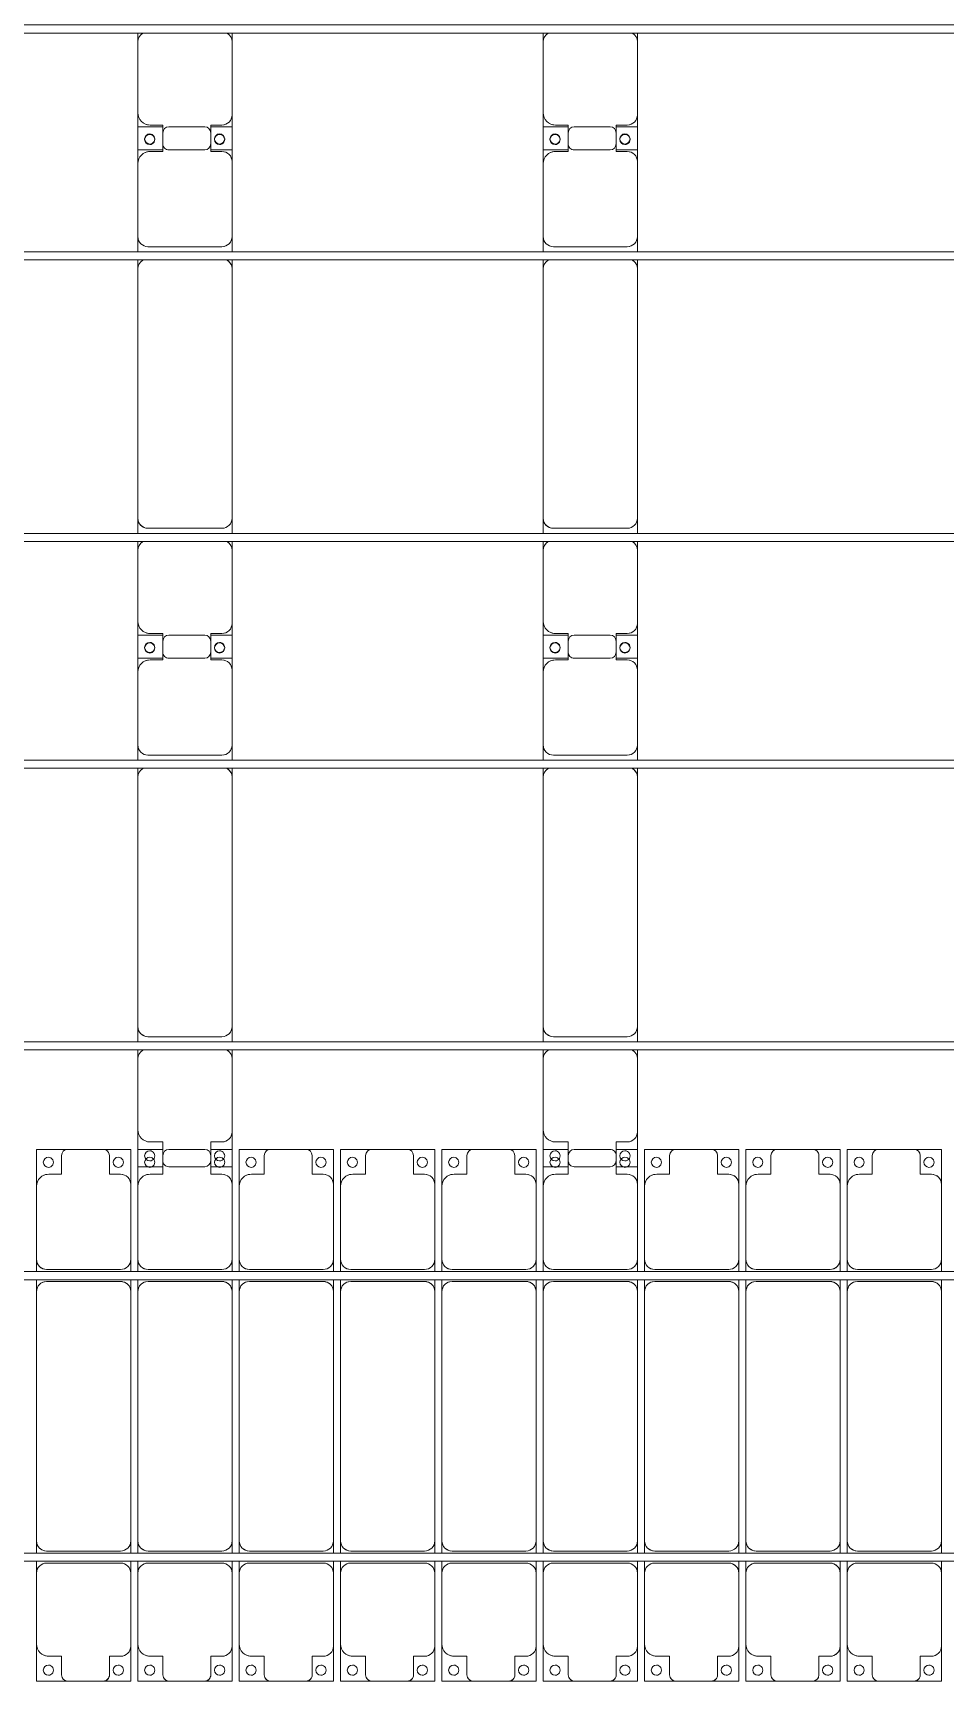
# Model space of a CAD drawing. Header units: millimetres. Extents: x -178706 to 107777, y -87310 to 933.
# Drawn here: x -93641 to -89141, y -79787 to -71651 of the extents above; entities that cross this region are included whole.
import ezdxf

# ---------------------------------------------------------------- set-up
doc = ezdxf.new("R2010")
doc.units = ezdxf.units.MM
doc.layers.add('A-GENM', color=13, linetype='Continuous', lineweight=9)
doc.layers.add('S-BEAM', color=12, linetype='Continuous', lineweight=9)

# ---------------------------------------------------------------- blocks, each defined once
blk = doc.blocks.new('Dải phao đi lại kèm đỡ invester - DẢI PHAO ĐI LẠI-19658-BỐ TRÍ KHUNG KẾT CẤU BÈ PIN 04')
at = {"layer": 'A-GENM', "color": 7}
for p, q in [((77258.4, 1312.2), (77411.8, 1312.2)), ((77258.4, 1129.7), (77258.4, 1312.2)), ((77588.2, 1312.2), (77411.8, 1312.2)), ((77588.2, 1312.2), (77723.4, 1312.2)), ((77723.4, 1312.2), (77723.4, 1139.7)), ((77758.4, 1312.2), (77881.8, 1312.2)), ((77758.4, 1129.7), (77758.4, 1312.2)), ((78088.2, 1312.2), (77911.8, 1312.2)), ((78118.2, 1312.2), (78223.4, 1312.2)), ((78223.4, 1312.2), (78223.4, 1139.7)), ((78258.4, 1312.2), (78411.8, 1312.2)), ((78258.4, 1129.7), (78258.4, 1312.2)), ((78588.2, 1312.2), (78411.8, 1312.2)), ((78588.2, 1312.2), (78723.4, 1312.2)), ((78723.4, 1312.2), (78723.4, 1139.7)), ((78758.4, 1312.2), (78911.8, 1312.2)), ((78758.4, 1129.7), (78758.4, 1312.2)), ((79088.2, 1312.2), (78911.8, 1312.2)), ((79088.2, 1312.2), (79223.4, 1312.2)), ((79223.4, 1312.2), (79223.4, 1139.7)), ((79258.4, 1312.2), (79411.8, 1312.2)), ((79258.4, 1129.7), (79258.4, 1312.2)), ((79588.2, 1312.2), (79411.8, 1312.2)), ((79588.2, 1312.2), (79723.4, 1312.2)), ((79723.4, 1312.2), (79723.4, 1139.7)), ((79758.4, 1312.2), (79881.8, 1312.2)), ((79758.4, 1129.7), (79758.4, 1312.2)), ((80088.2, 1312.2), (79911.8, 1312.2)), ((80118.2, 1312.2), (80223.4, 1312.2)), ((80223.4, 1312.2), (80223.4, 1139.7)), ((80258.4, 1312.2), (80411.8, 1312.2)), ((80258.4, 1129.7), (80258.4, 1312.2)), ((80588.2, 1312.2), (80411.8, 1312.2)), ((80588.2, 1312.2), (80723.4, 1312.2)), ((80723.4, 1312.2), (80723.4, 1139.7)), ((80758.4, 1312.2), (80911.8, 1312.2)), ((80758.4, 1129.7), (80758.4, 1312.2)), ((81088.2, 1312.2), (80911.8, 1312.2)), ((81088.2, 1312.2), (81223.4, 1312.2)), ((81223.4, 1312.2), (81223.4, 1139.7)), ((81258.4, 1312.2), (81411.8, 1312.2)), ((81258.4, 1129.7), (81258.4, 1312.2)), ((81588.2, 1312.2), (81411.8, 1312.2)), ((81588.2, 1312.2), (81723.4, 1312.2)), ((81723.4, 1312.2), (81723.4, 1139.7)), ((77381.8, 1282.2), (77381.8, 1189.7)), ((77618.2, 1189.7), (77618.2, 1282.2)), ((77881.8, 1282.2), (77881.8, 1189.7)), ((78118.2, 1189.7), (78118.2, 1282.2)), ((78381.8, 1282.2), (78381.8, 1189.7)), ((78618.2, 1189.7), (78618.2, 1282.2)), ((78881.8, 1282.2), (78881.8, 1189.7)), ((79118.2, 1189.7), (79118.2, 1282.2)), ((79381.8, 1282.2), (79381.8, 1189.7)), ((79618.2, 1189.7), (79618.2, 1282.2)), ((79881.8, 1282.2), (79881.8, 1189.7)), ((80118.2, 1189.7), (80118.2, 1282.2)), ((80381.8, 1282.2), (80381.8, 1189.7)), ((80618.2, 1189.7), (80618.2, 1282.2)), ((80881.8, 1282.2), (80881.8, 1189.7)), ((81118.2, 1189.7), (81118.2, 1282.2)), ((81381.8, 1282.2), (81381.8, 1189.7)), ((81618.2, 1189.7), (81618.2, 1282.2)), ((77381.8, 1189.7), (77318.4, 1189.7)), ((77673.4, 1189.7), (77618.2, 1189.7)), ((77723.4, 769.7), (77723.4, 1139.7)), ((77881.8, 1189.7), (77818.4, 1189.7)), ((78173.4, 1189.7), (78118.2, 1189.7)), ((78223.4, 769.7), (78223.4, 1139.7)), ((78381.8, 1189.7), (78318.4, 1189.7)), ((78673.4, 1189.7), (78618.2, 1189.7)), ((78723.4, 769.7), (78723.4, 1139.7)), ((78881.8, 1189.7), (78818.4, 1189.7)), ((79173.4, 1189.7), (79118.2, 1189.7)), ((79223.4, 769.7), (79223.4, 1139.7)), ((79381.8, 1189.7), (79318.4, 1189.7)), ((79673.4, 1189.7), (79618.2, 1189.7)), ((79723.4, 769.7), (79723.4, 1139.7)), ((79881.8, 1189.7), (79818.4, 1189.7)), ((80173.4, 1189.7), (80118.2, 1189.7)), ((80223.4, 769.7), (80223.4, 1139.7)), ((80381.8, 1189.7), (80318.4, 1189.7)), ((80673.4, 1189.7), (80618.2, 1189.7)), ((80723.4, 769.7), (80723.4, 1139.7)), ((80881.8, 1189.7), (80818.4, 1189.7)), ((81173.4, 1189.7), (81118.2, 1189.7)), ((81223.4, 769.7), (81223.4, 1139.7)), ((81381.8, 1189.7), (81318.4, 1189.7)), ((81673.4, 1189.7), (81618.2, 1189.7)), ((81723.4, 769.7), (81723.4, 1139.7)), ((77258.4, 1129.7), (77258.4, 769.7)), ((77758.4, 1129.7), (77758.4, 769.7)), ((78258.4, 1129.7), (78258.4, 769.7)), ((78758.4, 1129.7), (78758.4, 769.7)), ((79258.4, 1129.7), (79258.4, 769.7)), ((79758.4, 1129.7), (79758.4, 769.7)), ((80258.4, 1129.7), (80258.4, 769.7)), ((80758.4, 1129.7), (80758.4, 769.7)), ((81258.4, 1129.7), (81258.4, 769.7)), ((77258.4, 708.9), (77258.4, 769.7)), ((77723.4, 769.7), (77723.4, 708.9)), ((77758.4, 708.9), (77758.4, 769.7)), ((78223.4, 769.7), (78223.4, 708.9)), ((78258.4, 708.9), (78258.4, 769.7)), ((78723.4, 769.7), (78723.4, 708.9)), ((78758.4, 708.9), (78758.4, 769.7)), ((79223.4, 769.7), (79223.4, 708.9)), ((79258.4, 708.9), (79258.4, 769.7)), ((79723.4, 769.7), (79723.4, 708.9)), ((79758.4, 708.9), (79758.4, 769.7)), ((80223.4, 769.7), (80223.4, 708.9)), ((80258.4, 708.9), (80258.4, 769.7)), ((80723.4, 769.7), (80723.4, 708.9)), ((80758.4, 708.9), (80758.4, 769.7)), ((81223.4, 769.7), (81223.4, 708.9)), ((81258.4, 708.9), (81258.4, 769.7)), ((81723.4, 769.7), (81723.4, 708.9)), ((77258.4, 610.3), (77258.4, 668.9)), ((77308.4, 719.7), (77673.4, 719.7)), ((77673.4, 660.3), (77308.4, 660.3)), ((77723.4, 668.9), (77723.4, 610.3)), ((77758.4, 610.3), (77758.4, 668.9)), ((77808.4, 719.7), (78173.4, 719.7)), ((78173.4, 660.3), (77808.4, 660.3)), ((78223.4, 668.9), (78223.4, 610.3)), ((78258.4, 610.3), (78258.4, 668.9)), ((78308.4, 719.7), (78673.4, 719.7)), ((78673.4, 660.3), (78308.4, 660.3)), ((78723.4, 668.9), (78723.4, 610.3)), ((78758.4, 610.3), (78758.4, 668.9)), ((78808.4, 719.7), (79173.4, 719.7)), ((79173.4, 660.3), (78808.4, 660.3)), ((79223.4, 668.9), (79223.4, 610.3)), ((79258.4, 610.3), (79258.4, 668.9)), ((79308.4, 719.7), (79673.4, 719.7)), ((79673.4, 660.3), (79308.4, 660.3)), ((79723.4, 668.9), (79723.4, 610.3)), ((79758.4, 610.3), (79758.4, 668.9)), ((79808.4, 719.7), (80173.4, 719.7)), ((80173.4, 660.3), (79808.4, 660.3)), ((80223.4, 668.9), (80223.4, 610.3)), ((80258.4, 610.3), (80258.4, 668.9)), ((80308.4, 719.7), (80673.4, 719.7)), ((80673.4, 660.3), (80308.4, 660.3)), ((80723.4, 668.9), (80723.4, 610.3)), ((80758.4, 610.3), (80758.4, 668.9)), ((80808.4, 719.7), (81173.4, 719.7)), ((81173.4, 660.3), (80808.4, 660.3)), ((81223.4, 668.9), (81223.4, 610.3)), ((81258.4, 610.3), (81258.4, 668.9)), ((81308.4, 719.7), (81673.4, 719.7)), ((81673.4, 660.3), (81308.4, 660.3)), ((81723.4, 668.9), (81723.4, 610.3)), ((77258.4, 610.3), (77258.4, -620.3)), ((77723.4, -620.3), (77723.4, 610.3)), ((77758.4, 610.3), (77758.4, -620.3)), ((78223.4, -620.3), (78223.4, 610.3)), ((78258.4, 610.3), (78258.4, -620.3)), ((78723.4, -620.3), (78723.4, 610.3)), ((78758.4, 610.3), (78758.4, -620.3)), ((79223.4, -620.3), (79223.4, 610.3)), ((79258.4, 610.3), (79258.4, -620.3)), ((79723.4, -620.3), (79723.4, 610.3)), ((79758.4, 610.3), (79758.4, -620.3)), ((80223.4, -620.3), (80223.4, 610.3)), ((80258.4, 610.3), (80258.4, -620.3)), ((80723.4, -620.3), (80723.4, 610.3)), ((80758.4, 610.3), (80758.4, -620.3)), ((81223.4, -620.3), (81223.4, 610.3)), ((81258.4, 610.3), (81258.4, -620.3)), ((81723.4, -620.3), (81723.4, 610.3)), ((77258.4, -681.1), (77258.4, -620.3)), ((77723.4, -620.3), (77723.4, -681.1)), ((77758.4, -681.1), (77758.4, -620.3)), ((78223.4, -620.3), (78223.4, -681.1)), ((78258.4, -681.1), (78258.4, -620.3)), ((78723.4, -620.3), (78723.4, -681.1)), ((78758.4, -681.1), (78758.4, -620.3)), ((79223.4, -620.3), (79223.4, -681.1)), ((79258.4, -681.1), (79258.4, -620.3)), ((79723.4, -620.3), (79723.4, -681.1)), ((79758.4, -681.1), (79758.4, -620.3)), ((80223.4, -620.3), (80223.4, -681.1)), ((80258.4, -681.1), (80258.4, -620.3)), ((80723.4, -620.3), (80723.4, -681.1)), ((80758.4, -681.1), (80758.4, -620.3)), ((81223.4, -620.3), (81223.4, -681.1)), ((81258.4, -681.1), (81258.4, -620.3)), ((81723.4, -620.3), (81723.4, -681.1)), ((77258.4, -779.7), (77258.4, -721.1)), ((77308.4, -670.3), (77673.4, -670.3)), ((77673.4, -729.7), (77308.4, -729.7)), ((77723.4, -721.1), (77723.4, -779.7)), ((77758.4, -779.7), (77758.4, -721.1)), ((77808.4, -670.3), (78173.4, -670.3)), ((78173.4, -729.7), (77808.4, -729.7)), ((78223.4, -721.1), (78223.4, -779.7)), ((78258.4, -779.7), (78258.4, -721.1)), ((78308.4, -670.3), (78673.4, -670.3)), ((78673.4, -729.7), (78308.4, -729.7)), ((78723.4, -721.1), (78723.4, -779.7)), ((78758.4, -779.7), (78758.4, -721.1)), ((78808.4, -670.3), (79173.4, -670.3)), ((79173.4, -729.7), (78808.4, -729.7)), ((79223.4, -721.1), (79223.4, -779.7)), ((79258.4, -779.7), (79258.4, -721.1)), ((79308.4, -670.3), (79673.4, -670.3)), ((79673.4, -729.7), (79308.4, -729.7)), ((79723.4, -721.1), (79723.4, -779.7)), ((79758.4, -779.7), (79758.4, -721.1)), ((79808.4, -670.3), (80173.4, -670.3)), ((80173.4, -729.7), (79808.4, -729.7)), ((80223.4, -721.1), (80223.4, -779.7)), ((80258.4, -779.7), (80258.4, -721.1)), ((80308.4, -670.3), (80673.4, -670.3)), ((80673.4, -729.7), (80308.4, -729.7)), ((80723.4, -721.1), (80723.4, -779.7)), ((80758.4, -779.7), (80758.4, -721.1)), ((80808.4, -670.3), (81173.4, -670.3)), ((81173.4, -729.7), (80808.4, -729.7)), ((81223.4, -721.1), (81223.4, -779.7)), ((81258.4, -779.7), (81258.4, -721.1)), ((81308.4, -670.3), (81673.4, -670.3)), ((81673.4, -729.7), (81308.4, -729.7)), ((81723.4, -721.1), (81723.4, -779.7)), ((77258.4, -779.7), (77258.4, -1129.7)), ((77723.4, -1139.7), (77723.4, -779.7)), ((77758.4, -779.7), (77758.4, -1129.7)), ((78223.4, -1139.7), (78223.4, -779.7)), ((78258.4, -779.7), (78258.4, -1129.7)), ((78723.4, -1139.7), (78723.4, -779.7)), ((78758.4, -779.7), (78758.4, -1129.7)), ((79223.4, -1139.7), (79223.4, -779.7)), ((79258.4, -779.7), (79258.4, -1129.7)), ((79723.4, -1139.7), (79723.4, -779.7)), ((79758.4, -779.7), (79758.4, -1129.7)), ((80223.4, -1139.7), (80223.4, -779.7)), ((80258.4, -779.7), (80258.4, -1129.7)), ((80723.4, -1139.7), (80723.4, -779.7)), ((80758.4, -779.7), (80758.4, -1129.7)), ((81223.4, -1139.7), (81223.4, -779.7)), ((81258.4, -779.7), (81258.4, -1129.7)), ((81723.4, -1139.7), (81723.4, -779.7)), ((77258.4, -1312.2), (77258.4, -1129.7)), ((77758.4, -1312.2), (77758.4, -1129.7)), ((78258.4, -1312.2), (78258.4, -1129.7)), ((78758.4, -1312.2), (78758.4, -1129.7)), ((79258.4, -1312.2), (79258.4, -1129.7)), ((79758.4, -1312.2), (79758.4, -1129.7)), ((80258.4, -1312.2), (80258.4, -1129.7)), ((80758.4, -1312.2), (80758.4, -1129.7)), ((81258.4, -1312.2), (81258.4, -1129.7)), ((77318.4, -1189.7), (77381.8, -1189.7)), ((77381.8, -1189.7), (77381.8, -1282.2)), ((77618.2, -1282.2), (77618.2, -1189.7)), ((77618.2, -1189.7), (77673.4, -1189.7)), ((77723.4, -1139.7), (77723.4, -1312.2)), ((77818.4, -1189.7), (77881.8, -1189.7)), ((77881.8, -1189.7), (77881.8, -1282.2)), ((78118.2, -1282.2), (78118.2, -1189.7)), ((78118.2, -1189.7), (78173.4, -1189.7)), ((78223.4, -1139.7), (78223.4, -1312.2)), ((78318.4, -1189.7), (78381.8, -1189.7)), ((78381.8, -1189.7), (78381.8, -1282.2)), ((78618.2, -1282.2), (78618.2, -1189.7)), ((78618.2, -1189.7), (78673.4, -1189.7)), ((78723.4, -1139.7), (78723.4, -1312.2)), ((78818.4, -1189.7), (78881.8, -1189.7)), ((78881.8, -1189.7), (78881.8, -1282.2)), ((79118.2, -1282.2), (79118.2, -1189.7)), ((79118.2, -1189.7), (79173.4, -1189.7)), ((79223.4, -1139.7), (79223.4, -1312.2)), ((79318.4, -1189.7), (79381.8, -1189.7)), ((79381.8, -1189.7), (79381.8, -1282.2)), ((79618.2, -1282.2), (79618.2, -1189.7)), ((79618.2, -1189.7), (79673.4, -1189.7)), ((79723.4, -1139.7), (79723.4, -1312.2)), ((79818.4, -1189.7), (79881.8, -1189.7)), ((79881.8, -1189.7), (79881.8, -1282.2)), ((80118.2, -1282.2), (80118.2, -1189.7)), ((80118.2, -1189.7), (80173.4, -1189.7)), ((80223.4, -1139.7), (80223.4, -1312.2)), ((80318.4, -1189.7), (80381.8, -1189.7)), ((80381.8, -1189.7), (80381.8, -1282.2)), ((80618.2, -1282.2), (80618.2, -1189.7)), ((80618.2, -1189.7), (80673.4, -1189.7)), ((80723.4, -1139.7), (80723.4, -1312.2)), ((80818.4, -1189.7), (80881.8, -1189.7)), ((80881.8, -1189.7), (80881.8, -1282.2)), ((81118.2, -1282.2), (81118.2, -1189.7)), ((81118.2, -1189.7), (81173.4, -1189.7)), ((81223.4, -1139.7), (81223.4, -1312.2)), ((81318.4, -1189.7), (81381.8, -1189.7)), ((81381.8, -1189.7), (81381.8, -1282.2)), ((81618.2, -1282.2), (81618.2, -1189.7)), ((81618.2, -1189.7), (81673.4, -1189.7)), ((81723.4, -1139.7), (81723.4, -1312.2)), ((77411.8, -1312.2), (77258.4, -1312.2)), ((77411.8, -1312.2), (77588.2, -1312.2)), ((77723.4, -1312.2), (77588.2, -1312.2)), ((77911.8, -1312.2), (77758.4, -1312.2)), ((77911.8, -1312.2), (78088.2, -1312.2)), ((78223.4, -1312.2), (78090.5, -1312.2)), ((78411.8, -1312.2), (78258.4, -1312.2)), ((78411.8, -1312.2), (78588.2, -1312.2)), ((78723.4, -1312.2), (78588.2, -1312.2)), ((78911.8, -1312.2), (78758.4, -1312.2)), ((78911.8, -1312.2), (79088.2, -1312.2)), ((79223.4, -1312.2), (79088.2, -1312.2)), ((79411.8, -1312.2), (79258.4, -1312.2)), ((79411.8, -1312.2), (79588.2, -1312.2)), ((79723.4, -1312.2), (79588.2, -1312.2)), ((79911.8, -1312.2), (79758.4, -1312.2)), ((79911.8, -1312.2), (80088.2, -1312.2)), ((80223.4, -1312.2), (80088.2, -1312.2)), ((80411.8, -1312.2), (80258.4, -1312.2)), ((80411.8, -1312.2), (80588.2, -1312.2)), ((80723.4, -1312.2), (80588.2, -1312.2)), ((80911.8, -1312.2), (80758.4, -1312.2)), ((80911.8, -1312.2), (81088.2, -1312.2)), ((81223.4, -1312.2), (81088.2, -1312.2)), ((81411.8, -1312.2), (81258.4, -1312.2)), ((81411.8, -1312.2), (81588.2, -1312.2)), ((81723.4, -1312.2), (81588.2, -1312.2))]:
    blk.add_line(p, q, dxfattribs=at)
for centre, radius, start, end in [((77411.8, 1282.2), 30, 90, 180), ((77411.8, 1282.2), 30, 90, 150), ((77588.2, 1282.2), 30, 0, 90), ((77588.2, 1282.2), 30, 30, 90), ((77911.8, 1282.2), 30, 90, 180), ((78088.2, 1282.2), 30, 0, 90), ((78411.8, 1282.2), 30, 90, 180), ((78411.8, 1282.2), 30, 90, 150), ((78588.2, 1282.2), 30, 0, 90), ((78588.2, 1282.2), 30, 30, 90), ((78911.8, 1282.2), 30, 90, 180), ((78911.8, 1282.2), 30, 90, 150), ((79088.2, 1282.2), 30, 0, 90), ((79088.2, 1282.2), 30, 30, 90), ((79411.8, 1282.2), 30, 90, 180), ((79411.8, 1282.2), 30, 90, 150), ((79588.2, 1282.2), 30, 0, 90), ((79588.2, 1282.2), 30, 30, 90), ((79911.8, 1282.2), 30, 90, 180), ((80088.2, 1282.2), 30, 360, 90), ((80411.8, 1282.2), 30, 90, 180), ((80411.8, 1282.2), 30, 90, 150), ((80588.2, 1282.2), 30, 0, 90), ((80588.2, 1282.2), 30, 30, 90), ((80911.8, 1282.2), 30, 90, 180), ((80911.8, 1282.2), 30, 90, 150), ((81088.2, 1282.2), 30, 360, 90), ((81088.2, 1282.2), 30, 30, 90), ((81411.8, 1282.2), 30, 90, 180), ((81411.8, 1282.2), 30, 90, 150), ((81588.2, 1282.2), 30, 0, 90), ((81588.2, 1282.2), 30, 30, 90), ((77316.8, 1248.6), 25, 90, 270), ((77316.8, 1248.6), 25, 270, 90), ((77661.8, 1248.6), 25, 90, 270), ((77661.8, 1248.6), 25, 180, 195), ((77661.8, 1248.6), 25, 270, 90), ((77816.8, 1248.6), 25, 90, 270), ((77816.8, 1248.6), 25, 270, 90), ((78161.8, 1248.6), 25, 90, 270), ((78161.8, 1248.6), 25, 270, 90), ((78316.8, 1248.6), 25, 90, 270), ((78316.8, 1248.6), 25, 270, 90), ((78661.8, 1248.6), 25, 90, 270), ((78661.8, 1248.6), 25, 180, 195), ((78661.8, 1248.6), 25, 270, 90), ((78816.8, 1248.6), 25, 90, 270), ((78816.8, 1248.6), 25, 270, 90), ((79161.8, 1248.6), 25, 90, 270), ((79161.8, 1248.6), 25, 180, 195), ((79161.8, 1248.6), 25, 270, 90), ((79316.8, 1248.6), 25, 90, 270), ((79316.8, 1248.6), 25, 270, 90), ((79661.8, 1248.6), 25, 90, 270), ((79661.8, 1248.6), 25, 180, 195), ((79661.8, 1248.6), 25, 270, 90), ((79816.8, 1248.6), 25, 90, 270), ((79816.8, 1248.6), 25, 270, 90), ((80161.8, 1248.6), 25, 90, 270), ((80161.8, 1248.6), 25, 270, 90), ((80316.8, 1248.6), 25, 90, 270), ((80316.8, 1248.6), 25, 270, 90), ((80661.8, 1248.6), 25, 90, 270), ((80661.8, 1248.6), 25, 180, 195), ((80661.8, 1248.6), 25, 270, 90), ((80816.8, 1248.6), 25, 90, 270), ((80816.8, 1248.6), 25, 270, 90), ((81161.8, 1248.6), 25, 90, 270), ((81161.8, 1248.6), 25, 180, 195), ((81161.8, 1248.6), 25, 270, 90), ((81316.8, 1248.6), 25, 90, 270), ((81316.8, 1248.6), 25, 270, 90), ((81661.8, 1248.6), 25, 90, 270), ((81661.8, 1248.6), 25, 180, 195), ((81661.8, 1248.6), 25, 270, 90), ((77318.4, 1129.7), 60, 90, 180), ((77318.4, 1129.7), 60, 90, 120), ((77673.4, 1139.7), 50, 0, 90), ((77673.4, 1139.7), 50, 45, 90), ((77818.4, 1129.7), 60, 90, 180), ((77818.4, 1129.7), 60, 90, 120), ((78173.4, 1139.7), 50, 0, 90), ((78173.4, 1139.7), 50, 45, 90), ((78318.4, 1129.7), 60, 90, 180), ((78318.4, 1129.7), 60, 90, 120), ((78673.4, 1139.7), 50, 0, 90), ((78673.4, 1139.7), 50, 45, 90), ((78818.4, 1129.7), 60, 90, 180), ((78818.4, 1129.7), 60, 90, 120), ((79173.4, 1139.7), 50, 0, 90), ((79173.4, 1139.7), 50, 45, 90), ((79318.4, 1129.7), 60, 90, 180), ((79318.4, 1129.7), 60, 90, 120), ((79673.4, 1139.7), 50, 0, 90), ((79673.4, 1139.7), 50, 45, 90), ((79818.4, 1129.7), 60, 90, 180), ((79818.4, 1129.7), 60, 90, 120), ((80173.4, 1139.7), 50, 0, 90), ((80173.4, 1139.7), 50, 45, 90), ((80318.4, 1129.7), 60, 90, 180), ((80318.4, 1129.7), 60, 90, 120), ((80673.4, 1139.7), 50, 0, 90), ((80673.4, 1139.7), 50, 45, 90), ((80818.4, 1129.7), 60, 90, 180), ((80818.4, 1129.7), 60, 90, 120), ((81173.4, 1139.7), 50, 360, 90), ((81173.4, 1139.7), 50, 45, 90), ((81318.4, 1129.7), 60, 90, 180), ((81318.4, 1129.7), 60, 90, 120), ((81673.4, 1139.7), 50, 0, 90), ((81673.4, 1139.7), 50, 45, 90), ((77308.4, 769.7), 50, 180, 270), ((77308.4, 769.7), 50, 225, 270), ((77673.4, 769.7), 50, 270, 0), ((77673.4, 769.7), 50, 270, 315), ((77808.4, 769.7), 50, 180, 270), ((77808.4, 769.7), 50, 225, 270), ((78173.4, 769.7), 50, 270, 0), ((78173.4, 769.7), 50, 270, 315), ((78308.4, 769.7), 50, 180, 270), ((78308.4, 769.7), 50, 225, 270), ((78673.4, 769.7), 50, 270, 0), ((78673.4, 769.7), 50, 270, 315), ((78808.4, 769.7), 50, 180, 270), ((78808.4, 769.7), 50, 225, 270), ((79173.4, 769.7), 50, 270, 0), ((79173.4, 769.7), 50, 270, 315), ((79308.4, 769.7), 50, 180, 270), ((79308.4, 769.7), 50, 225, 270), ((79673.4, 769.7), 50, 270, 0), ((79673.4, 769.7), 50, 270, 315), ((79808.4, 769.7), 50, 180, 270), ((79808.4, 769.7), 50, 225, 270), ((80173.4, 769.7), 50, 270, 0), ((80173.4, 769.7), 50, 270, 315), ((80308.4, 769.7), 50, 180, 270), ((80308.4, 769.7), 50, 225, 270), ((80673.4, 769.7), 50, 270, 0), ((80673.4, 769.7), 50, 270, 315), ((80808.4, 769.7), 50, 180, 270), ((80808.4, 769.7), 50, 225, 270), ((81173.4, 769.7), 50, 270, 360), ((81173.4, 769.7), 50, 270, 315), ((81308.4, 769.7), 50, 180, 270), ((81308.4, 769.7), 50, 225, 270), ((81673.4, 769.7), 50, 270, 0), ((81673.4, 769.7), 50, 270, 315), ((77308.4, 610.3), 50, 90, 180), ((77308.4, 610.3), 50, 105, 180), ((77673.4, 610.3), 50, 360, 90), ((77673.4, 610.3), 50, 15, 90), ((77808.4, 610.3), 50, 90, 180), ((77808.4, 610.3), 50, 105, 180), ((78173.4, 610.3), 50, 0, 90), ((78173.4, 610.3), 50, 15, 90), ((78308.4, 610.3), 50, 90, 180), ((78308.4, 610.3), 50, 105, 180), ((78673.4, 610.3), 50, 360, 90), ((78673.4, 610.3), 50, 15, 90), ((78808.4, 610.3), 50, 90, 180), ((78808.4, 610.3), 50, 105, 180), ((79173.4, 610.3), 50, 360, 90), ((79173.4, 610.3), 50, 15, 90), ((79308.4, 610.3), 50, 90, 180), ((79308.4, 610.3), 50, 105, 180), ((79673.4, 610.3), 50, 0, 90), ((79673.4, 610.3), 50, 15, 90), ((79808.4, 610.3), 50, 90, 180), ((79808.4, 610.3), 50, 105, 180), ((80173.4, 610.3), 50, 360, 90), ((80173.4, 610.3), 50, 15, 90), ((80308.4, 610.3), 50, 90, 180), ((80308.4, 610.3), 50, 105, 180), ((80673.4, 610.3), 50, 0, 90), ((80673.4, 610.3), 50, 15, 90), ((80808.4, 610.3), 50, 90, 180), ((80808.4, 610.3), 50, 105, 180), ((81173.4, 610.3), 50, 360, 90), ((81173.4, 610.3), 50, 15, 90), ((81308.4, 610.3), 50, 90, 180), ((81308.4, 610.3), 50, 105, 180), ((81673.4, 610.3), 50, 0, 90), ((81673.4, 610.3), 50, 15, 90), ((77308.4, -620.3), 50, 180, 270), ((77308.4, -620.3), 50, 195, 270), ((77673.4, -620.3), 50, 270, 0), ((77673.4, -620.3), 50, 270, 0), ((77808.4, -620.3), 50, 180, 270), ((77808.4, -620.3), 50, 195, 270), ((78173.4, -620.3), 50, 270, 0), ((78173.4, -620.3), 50, 270, 0), ((78308.4, -620.3), 50, 180, 270), ((78308.4, -620.3), 50, 195, 270), ((78673.4, -620.3), 50, 270, 360), ((78673.4, -620.3), 50, 270, 360), ((78808.4, -620.3), 50, 180, 270), ((78808.4, -620.3), 50, 195, 270), ((79173.4, -620.3), 50, 270, 0), ((79173.4, -620.3), 50, 270, 0), ((79308.4, -620.3), 50, 180, 270), ((79308.4, -620.3), 50, 195, 270), ((79673.4, -620.3), 50, 270, 360), ((79673.4, -620.3), 50, 270, 360), ((79808.4, -620.3), 50, 180, 270), ((79808.4, -620.3), 50, 195, 270), ((80173.4, -620.3), 50, 270, 0), ((80173.4, -620.3), 50, 270, 0), ((80308.4, -620.3), 50, 180, 270), ((80308.4, -620.3), 50, 195, 270), ((80673.4, -620.3), 50, 270, 360), ((80673.4, -620.3), 50, 270, 360), ((80808.4, -620.3), 50, 180, 270), ((80808.4, -620.3), 50, 195, 270), ((81173.4, -620.3), 50, 270, 0), ((81173.4, -620.3), 50, 270, 0), ((81308.4, -620.3), 50, 180, 270), ((81308.4, -620.3), 50, 195, 270), ((81673.4, -620.3), 50, 270, 0), ((81673.4, -620.3), 50, 270, 0), ((77308.4, -779.7), 50, 90, 180), ((77308.4, -779.7), 50, 90, 135), ((77673.4, -779.7), 50, 0, 90), ((77673.4, -779.7), 50, 45, 90), ((77808.4, -779.7), 50, 90, 180), ((77808.4, -779.7), 50, 90, 135), ((78173.4, -779.7), 50, 360, 90), ((78173.4, -779.7), 50, 45, 90), ((78308.4, -779.7), 50, 90, 180), ((78308.4, -779.7), 50, 90, 135), ((78673.4, -779.7), 50, 0, 90), ((78673.4, -779.7), 50, 45, 90), ((78808.4, -779.7), 50, 90, 180), ((78808.4, -779.7), 50, 90, 135), ((79173.4, -779.7), 50, 0, 90), ((79173.4, -779.7), 50, 45, 90), ((79308.4, -779.7), 50, 90, 180), ((79308.4, -779.7), 50, 90, 135), ((79673.4, -779.7), 50, 360, 90), ((79673.4, -779.7), 50, 45, 90), ((79808.4, -779.7), 50, 90, 180), ((79808.4, -779.7), 50, 90, 135), ((80173.4, -779.7), 50, 0, 90), ((80173.4, -779.7), 50, 45, 90), ((80308.4, -779.7), 50, 90, 180), ((80308.4, -779.7), 50, 90, 135), ((80673.4, -779.7), 50, 0, 90), ((80673.4, -779.7), 50, 45, 90), ((80808.4, -779.7), 50, 90, 180), ((80808.4, -779.7), 50, 90, 135), ((81173.4, -779.7), 50, 0, 90), ((81173.4, -779.7), 50, 45, 90), ((81308.4, -779.7), 50, 90, 180), ((81308.4, -779.7), 50, 90, 135), ((81673.4, -779.7), 50, 360, 90), ((81673.4, -779.7), 50, 45, 90), ((77318.4, -1129.7), 60, 180, 270), ((77818.4, -1129.7), 60, 180, 270), ((78318.4, -1129.7), 60, 180, 270), ((78818.4, -1129.7), 60, 180, 270), ((79318.4, -1129.7), 60, 180, 270), ((79818.4, -1129.7), 60, 180, 270), ((80318.4, -1129.7), 60, 180, 270), ((80818.4, -1129.7), 60, 180, 270), ((81318.4, -1129.7), 60, 180, 270), ((77318.4, -1129.7), 60, 240, 270), ((77673.4, -1139.7), 50, 270, 360), ((77673.4, -1139.7), 50, 270, 315), ((77818.4, -1129.7), 60, 240, 270), ((78173.4, -1139.7), 50, 270, 360), ((78173.4, -1139.7), 50, 270, 315), ((78318.4, -1129.7), 60, 240, 270), ((78673.4, -1139.7), 50, 270, 0), ((78673.4, -1139.7), 50, 270, 315), ((78818.4, -1129.7), 60, 240, 270), ((79173.4, -1139.7), 50, 270, 360), ((79173.4, -1139.7), 50, 270, 315), ((79318.4, -1129.7), 60, 240, 270), ((79673.4, -1139.7), 50, 270, 0), ((79673.4, -1139.7), 50, 270, 315), ((79818.4, -1129.7), 60, 240, 270), ((80173.4, -1139.7), 50, 270, 0), ((80173.4, -1139.7), 50, 270, 315), ((80318.4, -1129.7), 60, 240, 270), ((80673.4, -1139.7), 50, 270, 0), ((80673.4, -1139.7), 50, 270, 315), ((80818.4, -1129.7), 60, 240, 270), ((81173.4, -1139.7), 50, 270, 360), ((81173.4, -1139.7), 50, 270, 315), ((81318.4, -1129.7), 60, 240, 270), ((81673.4, -1139.7), 50, 270, 0), ((81673.4, -1139.7), 50, 270, 315), ((77316.8, -1258.6), 25, 90, 270), ((77316.8, -1258.6), 25, 270, 90), ((77411.8, -1282.2), 30, 180, 270), ((77411.8, -1282.2), 30, 210, 270), ((77588.2, -1282.2), 30, 270, 0), ((77588.2, -1282.2), 30, 270, 330), ((77661.8, -1258.6), 25, 90, 270), ((77661.8, -1258.6), 25, 165, 180), ((77661.8, -1258.6), 25, 270, 90), ((77816.8, -1258.6), 25, 90, 270), ((77816.8, -1258.6), 25, 270, 90), ((77911.8, -1282.2), 30, 180, 270), ((77911.8, -1282.2), 30, 210, 270), ((78088.2, -1282.2), 30, 270, 0), ((78088.2, -1282.2), 30, 274.48329, 330), ((78161.8, -1258.6), 25, 90, 270), ((78161.8, -1258.6), 25, 165, 180), ((78161.8, -1258.6), 25, 270, 90), ((78316.8, -1258.6), 25, 90, 270), ((78316.8, -1258.6), 25, 270, 90), ((78411.8, -1282.2), 30, 180, 270), ((78411.8, -1282.2), 30, 210, 270), ((78588.2, -1282.2), 30, 270, 0), ((78588.2, -1282.2), 30, 270, 330), ((78661.8, -1258.6), 25, 90, 270), ((78661.8, -1258.6), 25, 165, 180), ((78661.8, -1258.6), 25, 270, 90), ((78816.8, -1258.6), 25, 90, 270), ((78816.8, -1258.6), 25, 270, 90), ((78911.8, -1282.2), 30, 180, 270), ((78911.8, -1282.2), 30, 210, 270), ((79088.2, -1282.2), 30, 270, 0), ((79088.2, -1282.2), 30, 270, 330), ((79161.8, -1258.6), 25, 90, 270), ((79161.8, -1258.6), 25, 165, 180), ((79161.8, -1258.6), 25, 270, 90), ((79316.8, -1258.6), 25, 90, 270), ((79316.8, -1258.6), 25, 270, 90), ((79411.8, -1282.2), 30, 180, 270), ((79411.8, -1282.2), 30, 210, 270), ((79588.2, -1282.2), 30, 270, 0), ((79588.2, -1282.2), 30, 270, 330), ((79661.8, -1258.6), 25, 90, 270), ((79661.8, -1258.6), 25, 165, 180), ((79661.8, -1258.6), 25, 270, 90), ((79816.8, -1258.6), 25, 90, 270), ((79816.8, -1258.6), 25, 270, 90), ((79911.8, -1282.2), 30, 180, 270), ((79911.8, -1282.2), 30, 210, 270), ((80088.2, -1282.2), 30, 270, 0), ((80088.2, -1282.2), 30, 270, 330), ((80161.8, -1258.6), 25, 90, 270), ((80161.8, -1258.6), 25, 165, 180), ((80161.8, -1258.6), 25, 270, 90), ((80316.8, -1258.6), 25, 90, 270), ((80316.8, -1258.6), 25, 270, 90), ((80411.8, -1282.2), 30, 180, 270), ((80411.8, -1282.2), 30, 210, 270), ((80588.2, -1282.2), 30, 270, 0), ((80588.2, -1282.2), 30, 270, 330), ((80661.8, -1258.6), 25, 90, 270), ((80661.8, -1258.6), 25, 165, 180), ((80661.8, -1258.6), 25, 270, 90), ((80816.8, -1258.6), 25, 90, 270), ((80816.8, -1258.6), 25, 270, 90), ((80911.8, -1282.2), 30, 180, 270), ((80911.8, -1282.2), 30, 210, 270), ((81088.2, -1282.2), 30, 270, 360), ((81088.2, -1282.2), 30, 270, 330), ((81161.8, -1258.6), 25, 90, 270), ((81161.8, -1258.6), 25, 165, 180), ((81161.8, -1258.6), 25, 270, 90), ((81316.8, -1258.6), 25, 90, 270), ((81316.8, -1258.6), 25, 270, 90), ((81411.8, -1282.2), 30, 180, 270), ((81411.8, -1282.2), 30, 210, 270), ((81588.2, -1282.2), 30, 270, 0), ((81588.2, -1282.2), 30, 270, 330), ((81661.8, -1258.6), 25, 90, 270), ((81661.8, -1258.6), 25, 165, 180), ((81661.8, -1258.6), 25, 270, 90)]:
    blk.add_arc(centre, radius, start, end, dxfattribs=at)
blk = doc.blocks.new('Dầm C52 - Dầm C52-22346-BỐ TRÍ KHUNG KẾT CẤU BÈ PIN 04')
at = {"layer": 'S-BEAM', "color": 1}
for p, q in [((-87623.4, 20), (87623.4, 20)), ((87623.4, -20), (-87623.4, -20))]:
    blk.add_line(p, q, dxfattribs=at)
blk = doc.blocks.new('Dai phao do pin - DẢI PHAO ĐỠ PIN-V39-BỐ TRÍ KHUNG KẾT CẤU BÈ PIN 04')
at = {"layer": 'A-GENM', "color": 7}
for p, q in [((-1312.2, 241.6), (-1129.7, 241.6)), ((-1312.2, 118.2), (-1312.2, 241.6)), ((-1189.7, 181.6), (-1189.7, 118.2)), ((-779.7, 241.6), (-1129.7, 241.6)), ((-779.7, 241.6), (-735.3, 241.6)), ((-695.3, 241.6), (-620.3, 241.6)), ((-670.3, 191.6), (-670.3, -173.4)), ((610.3, 241.6), (-620.3, 241.6)), ((610.3, 241.6), (654.7, 241.6)), ((694.7, 241.6), (769.7, 241.6)), ((719.7, 191.6), (719.7, -173.4)), ((1129.7, 241.6), (769.7, 241.6)), ((1129.7, 241.6), (1312.2, 241.6)), ((1189.7, 118.2), (1189.7, 181.6)), ((1197.8, 241.6), (1380.3, 241.6)), ((1197.8, 118.2), (1197.8, 241.6)), ((1312.2, 241.6), (1312.2, 118.2)), ((1320.3, 181.6), (1320.3, 118.2)), ((1730.3, 241.6), (1380.3, 241.6)), ((1730.3, 241.6), (1774.7, 241.6)), ((1814.7, 241.6), (1889.7, 241.6)), ((1839.7, 191.6), (1839.7, -173.4)), ((3120.3, 241.6), (1889.7, 241.6)), ((3120.3, 241.6), (3164.7, 241.6)), ((3204.7, 241.6), (3279.7, 241.6)), ((3229.7, 191.6), (3229.7, -173.4)), ((3639.7, 241.6), (3279.7, 241.6)), ((3639.7, 241.6), (3822.2, 241.6)), ((3699.7, 118.2), (3699.7, 181.6)), ((3707.8, 241.6), (3890.3, 241.6)), ((3707.8, 118.2), (3707.8, 241.6)), ((3822.2, 241.6), (3822.2, 118.2)), ((3830.3, 181.6), (3830.3, 118.2)), ((4240.3, 241.6), (3890.3, 241.6)), ((4240.3, 241.6), (4284.7, 241.6)), ((-1312.2, 88.2), (-1312.2, -88.2)), ((-1189.7, 118.2), (-1282.2, 118.2)), ((1282.2, 118.2), (1189.7, 118.2)), ((1197.8, 88.2), (1197.8, -88.2)), ((1320.3, 118.2), (1227.8, 118.2)), ((1312.2, -88.2), (1312.2, 88.2)), ((3792.2, 118.2), (3699.7, 118.2)), ((3707.8, 88.2), (3707.8, -88.2)), ((3830.3, 118.2), (3737.8, 118.2)), ((3822.2, -88.2), (3822.2, 88.2)), ((-1312.2, -223.4), (-1312.2, -118.2)), ((-1282.2, -118.2), (-1189.7, -118.2)), ((-1189.7, -118.2), (-1189.7, -173.4)), ((1189.7, -173.4), (1189.7, -118.2)), ((1189.7, -118.2), (1282.2, -118.2)), ((1197.8, -223.4), (1197.8, -118.2)), ((1227.8, -118.2), (1320.3, -118.2)), ((1312.2, -118.2), (1312.2, -223.4)), ((1320.3, -118.2), (1320.3, -173.4)), ((3699.7, -173.4), (3699.7, -118.2)), ((3699.7, -118.2), (3792.2, -118.2)), ((3707.8, -223.4), (3707.8, -118.2)), ((3737.8, -118.2), (3830.3, -118.2)), ((3822.2, -118.2), (3822.2, -223.4)), ((3830.3, -118.2), (3830.3, -173.4)), ((-1139.7, -223.4), (-1312.2, -223.4)), ((-1139.7, -223.4), (-779.7, -223.4)), ((-735.3, -223.4), (-779.7, -223.4)), ((-620.3, -223.4), (-695.3, -223.4)), ((-620.3, -223.4), (610.3, -223.4)), ((654.7, -223.4), (610.3, -223.4)), ((769.7, -223.4), (694.7, -223.4)), ((769.7, -223.4), (1139.7, -223.4)), ((1312.2, -223.4), (1139.7, -223.4)), ((1370.3, -223.4), (1197.8, -223.4)), ((1370.3, -223.4), (1730.3, -223.4)), ((1774.7, -223.4), (1730.3, -223.4)), ((1889.7, -223.4), (1814.7, -223.4)), ((1889.7, -223.4), (3120.3, -223.4)), ((3164.7, -223.4), (3120.3, -223.4)), ((3279.7, -223.4), (3204.7, -223.4)), ((3279.7, -223.4), (3649.7, -223.4)), ((3822.2, -223.4), (3649.7, -223.4)), ((3880.3, -223.4), (3707.8, -223.4)), ((3880.3, -223.4), (4240.3, -223.4)), ((4284.7, -223.4), (4240.3, -223.4))]:
    blk.add_line(p, q, dxfattribs=at)
for centre, radius, start, end in [((-1258.6, 183.2), 25, 0, 180), ((-1258.6, 183.2), 25, 180, 0), ((-1129.7, 181.6), 60, 90, 180), ((-1129.7, 181.6), 60, 150, 180), ((-779.7, 191.6), 50, 30, 90), ((-779.7, 191.6), 50, 30, 45), ((-620.3, 191.6), 50, 90, 180), ((-620.3, 191.6), 50, 105, 180), ((610.3, 191.6), 50, 30, 90), ((610.3, 191.6), 50, 30, 90), ((769.7, 191.6), 50, 90, 180), ((769.7, 191.6), 50, 135, 180), ((1129.7, 181.6), 60, 360, 90), ((1129.7, 181.6), 60, 360, 30), ((1248.6, 183.2), 25, 0, 180), ((1248.6, 183.2), 25, 180, 0), ((1251.4, 183.2), 25, 0, 180), ((1251.4, 183.2), 25, 180, 0), ((1380.3, 181.6), 60, 90, 180), ((1380.3, 181.6), 60, 150, 180), ((1730.3, 191.6), 50, 30, 90), ((1730.3, 191.6), 50, 30, 45), ((1889.7, 191.6), 50, 90, 180), ((1889.7, 191.6), 50, 105, 180), ((3120.3, 191.6), 50, 30, 90), ((3120.3, 191.6), 50, 30, 90), ((3279.7, 191.6), 50, 90, 180), ((3279.7, 191.6), 50, 135, 180), ((3639.7, 181.6), 60, 360, 90), ((3639.7, 181.6), 60, 360, 30), ((3758.6, 183.2), 25, 360, 180), ((3758.6, 183.2), 25, 180, 0), ((3761.4, 183.2), 25, 0, 180), ((3761.4, 183.2), 25, 180, 0), ((3890.3, 181.6), 60, 90, 180), ((3890.3, 181.6), 60, 150, 180), ((4240.3, 191.6), 50, 30, 90), ((4240.3, 191.6), 50, 30, 45), ((-1282.2, 88.2), 30, 90, 180), ((1227.8, 88.2), 30, 90, 180), ((1282.2, 88.2), 30, 360, 90), ((3737.8, 88.2), 30, 90, 180), ((3792.2, 88.2), 30, 360, 90), ((-1282.2, -88.2), 30, 180, 270), ((-1258.6, -161.8), 25, 0, 180), ((-1258.6, -161.8), 25, 180, 0), ((1227.8, -88.2), 30, 180, 270), ((1248.6, -161.8), 25, 360, 180), ((1248.6, -161.8), 25, 180, 360), ((1251.4, -161.8), 25, 0, 180), ((1251.4, -161.8), 25, 180, 0), ((1282.2, -88.2), 30, 270, 360), ((3737.8, -88.2), 30, 180, 270), ((3758.6, -161.8), 25, 0, 180), ((3758.6, -161.8), 25, 180, 0), ((3761.4, -161.8), 25, 0, 180), ((3761.4, -161.8), 25, 180, 360), ((3792.2, -88.2), 30, 270, 360), ((-1139.7, -173.4), 50, 180, 270), ((-1139.7, -173.4), 50, 180, 225), ((-779.7, -173.4), 50, 270, 330), ((-779.7, -173.4), 50, 315, 330), ((-620.3, -173.4), 50, 180, 270), ((-620.3, -173.4), 50, 180, 270), ((610.3, -173.4), 50, 270, 330), ((610.3, -173.4), 50, 285.63182, 330), ((769.7, -173.4), 50, 180, 270), ((769.7, -173.4), 50, 180, 225), ((1139.7, -173.4), 50, 270, 360), ((1139.7, -173.4), 50, 315, 360), ((1370.3, -173.4), 50, 180, 270), ((1370.3, -173.4), 50, 180, 225), ((1730.3, -173.4), 50, 270, 330), ((1730.3, -173.4), 50, 315, 330), ((1889.7, -173.4), 50, 180, 270), ((1889.7, -173.4), 50, 180, 270), ((3120.3, -173.4), 50, 270, 330), ((3120.3, -173.4), 50, 285, 330), ((3279.7, -173.4), 50, 180, 270), ((3279.7, -173.4), 50, 180, 225), ((3649.7, -173.4), 50, 270, 360), ((3649.7, -173.4), 50, 315, 360), ((3880.3, -173.4), 50, 180, 270), ((3880.3, -173.4), 50, 180, 225), ((4240.3, -173.4), 50, 270, 330), ((4240.3, -173.4), 50, 315, 330)]:
    blk.add_arc(centre, radius, start, end, dxfattribs=at)
blk = doc.blocks.new('Dai phao do pin - DẢI PHAO ĐỠ PIN-V40-BỐ TRÍ KHUNG KẾT CẤU BÈ PIN 04')
at = {"layer": 'A-GENM', "color": 7}
for p, q in [((-1312.2, 241.6), (-1129.7, 241.6)), ((-1312.2, 118.2), (-1312.2, 241.6)), ((-1189.7, 181.6), (-1189.7, 118.2)), ((-779.7, 241.6), (-1129.7, 241.6)), ((-779.7, 241.6), (-735.3, 241.6)), ((-695.3, 241.6), (-620.3, 241.6)), ((-670.3, 191.6), (-670.3, -173.4)), ((610.3, 241.6), (-620.3, 241.6)), ((610.3, 241.6), (654.7, 241.6)), ((694.7, 241.6), (769.7, 241.6)), ((719.7, 191.6), (719.7, -173.4)), ((1129.7, 241.6), (769.7, 241.6)), ((1129.7, 241.6), (1312.2, 241.6)), ((1189.7, 118.2), (1189.7, 181.6)), ((1197.8, 241.6), (1380.3, 241.6)), ((1197.8, 118.2), (1197.8, 241.6)), ((1312.2, 241.6), (1312.2, 118.2)), ((1320.3, 181.6), (1320.3, 118.2)), ((1730.3, 241.6), (1380.3, 241.6)), ((1730.3, 241.6), (1774.7, 241.6)), ((1814.7, 241.6), (1889.7, 241.6)), ((1839.7, 191.6), (1839.7, -173.4)), ((3120.3, 241.6), (1889.7, 241.6)), ((3120.3, 241.6), (3164.7, 241.6)), ((3204.7, 241.6), (3279.7, 241.6)), ((3229.7, 191.6), (3229.7, -173.4)), ((3639.7, 241.6), (3279.7, 241.6)), ((3639.7, 241.6), (3822.2, 241.6)), ((3699.7, 118.2), (3699.7, 181.6)), ((3707.8, 241.6), (3890.3, 241.6)), ((3707.8, 118.2), (3707.8, 241.6)), ((3822.2, 241.6), (3822.2, 118.2)), ((3830.3, 181.6), (3830.3, 118.2)), ((4240.3, 241.6), (3890.3, 241.6)), ((4240.3, 241.6), (4284.7, 241.6)), ((-1312.2, 88.2), (-1312.2, -88.2)), ((-1189.7, 118.2), (-1282.2, 118.2)), ((1282.2, 118.2), (1189.7, 118.2)), ((1197.8, 88.2), (1197.8, -88.2)), ((1320.3, 118.2), (1227.8, 118.2)), ((1312.2, -88.2), (1312.2, 88.2)), ((3792.2, 118.2), (3699.7, 118.2)), ((3707.8, 88.2), (3707.8, -88.2)), ((3830.3, 118.2), (3737.8, 118.2)), ((3822.2, -88.2), (3822.2, 88.2)), ((-1312.2, -223.4), (-1312.2, -118.2)), ((-1282.2, -118.2), (-1189.7, -118.2)), ((-1189.7, -118.2), (-1189.7, -173.4)), ((1189.7, -173.4), (1189.7, -118.2)), ((1189.7, -118.2), (1282.2, -118.2)), ((1197.8, -223.4), (1197.8, -118.2)), ((1227.8, -118.2), (1320.3, -118.2)), ((1312.2, -118.2), (1312.2, -223.4)), ((1320.3, -118.2), (1320.3, -173.4)), ((3699.7, -173.4), (3699.7, -118.2)), ((3699.7, -118.2), (3792.2, -118.2)), ((3707.8, -223.4), (3707.8, -118.2)), ((3737.8, -118.2), (3830.3, -118.2)), ((3822.2, -118.2), (3822.2, -223.4)), ((3830.3, -118.2), (3830.3, -173.4)), ((-1139.7, -223.4), (-1312.2, -223.4)), ((-1139.7, -223.4), (-779.7, -223.4)), ((-735.3, -223.4), (-779.7, -223.4)), ((-620.3, -223.4), (-695.3, -223.4)), ((-620.3, -223.4), (610.3, -223.4)), ((654.7, -223.4), (610.3, -223.4)), ((769.7, -223.4), (694.7, -223.4)), ((769.7, -223.4), (1139.7, -223.4)), ((1312.2, -223.4), (1139.7, -223.4)), ((1370.3, -223.4), (1197.8, -223.4)), ((1370.3, -223.4), (1730.3, -223.4)), ((1774.7, -223.4), (1730.3, -223.4)), ((1889.7, -223.4), (1814.7, -223.4)), ((1889.7, -223.4), (3120.3, -223.4)), ((3164.7, -223.4), (3120.3, -223.4)), ((3279.7, -223.4), (3204.7, -223.4)), ((3279.7, -223.4), (3649.7, -223.4)), ((3822.2, -223.4), (3649.7, -223.4)), ((3880.3, -223.4), (3707.8, -223.4)), ((3880.3, -223.4), (4240.3, -223.4)), ((4284.7, -223.4), (4240.3, -223.4))]:
    blk.add_line(p, q, dxfattribs=at)
for centre, radius, start, end in [((-1258.6, 183.2), 25, 0, 180), ((-1258.6, 183.2), 25, 180, 0), ((-1129.7, 181.6), 60, 90, 180), ((-1129.7, 181.6), 60, 150, 180), ((-779.7, 191.6), 50, 30, 90), ((-779.7, 191.6), 50, 30, 45), ((-620.3, 191.6), 50, 90, 180), ((-620.3, 191.6), 50, 105, 180), ((610.3, 191.6), 50, 30, 90), ((610.3, 191.6), 50, 30, 90), ((769.7, 191.6), 50, 90, 180), ((769.7, 191.6), 50, 135, 180), ((1129.7, 181.6), 60, 360, 90), ((1129.7, 181.6), 60, 360, 30), ((1248.6, 183.2), 25, 0, 180), ((1248.6, 183.2), 25, 180, 0), ((1251.4, 183.2), 25, 0, 180), ((1251.4, 183.2), 25, 180, 0), ((1380.3, 181.6), 60, 90, 180), ((1380.3, 181.6), 60, 150, 180), ((1730.3, 191.6), 50, 30, 90), ((1730.3, 191.6), 50, 30, 45), ((1889.7, 191.6), 50, 90, 180), ((1889.7, 191.6), 50, 105, 180), ((3120.3, 191.6), 50, 30, 90), ((3120.3, 191.6), 50, 30, 90), ((3279.7, 191.6), 50, 90, 180), ((3279.7, 191.6), 50, 135, 180), ((3639.7, 181.6), 60, 360, 90), ((3639.7, 181.6), 60, 360, 30), ((3758.6, 183.2), 25, 360, 180), ((3758.6, 183.2), 25, 180, 0), ((3761.4, 183.2), 25, 0, 180), ((3761.4, 183.2), 25, 180, 0), ((3890.3, 181.6), 60, 90, 180), ((3890.3, 181.6), 60, 150, 180), ((4240.3, 191.6), 50, 30, 90), ((4240.3, 191.6), 50, 30, 45), ((-1282.2, 88.2), 30, 90, 180), ((1227.8, 88.2), 30, 90, 180), ((1282.2, 88.2), 30, 360, 90), ((3737.8, 88.2), 30, 90, 180), ((3792.2, 88.2), 30, 360, 90), ((-1282.2, -88.2), 30, 180, 270), ((-1258.6, -161.8), 25, 0, 180), ((-1258.6, -161.8), 25, 180, 0), ((1227.8, -88.2), 30, 180, 270), ((1248.6, -161.8), 25, 360, 180), ((1248.6, -161.8), 25, 180, 360), ((1251.4, -161.8), 25, 0, 180), ((1251.4, -161.8), 25, 180, 0), ((1282.2, -88.2), 30, 270, 360), ((3737.8, -88.2), 30, 180, 270), ((3758.6, -161.8), 25, 0, 180), ((3758.6, -161.8), 25, 180, 0), ((3761.4, -161.8), 25, 0, 180), ((3761.4, -161.8), 25, 180, 360), ((3792.2, -88.2), 30, 270, 360), ((-1139.7, -173.4), 50, 180, 270), ((-1139.7, -173.4), 50, 180, 225), ((-779.7, -173.4), 50, 270, 330), ((-779.7, -173.4), 50, 315, 330), ((-620.3, -173.4), 50, 180, 270), ((-620.3, -173.4), 50, 180, 270), ((610.3, -173.4), 50, 270, 330), ((610.3, -173.4), 50, 285.62729, 330), ((769.7, -173.4), 50, 180, 270), ((769.7, -173.4), 50, 180, 225), ((1139.7, -173.4), 50, 270, 360), ((1139.7, -173.4), 50, 315, 360), ((1370.3, -173.4), 50, 180, 270), ((1370.3, -173.4), 50, 180, 225), ((1730.3, -173.4), 50, 270, 330), ((1730.3, -173.4), 50, 315, 330), ((1889.7, -173.4), 50, 180, 270), ((1889.7, -173.4), 50, 180, 270), ((3120.3, -173.4), 50, 270, 330), ((3120.3, -173.4), 50, 285, 330), ((3279.7, -173.4), 50, 180, 270), ((3279.7, -173.4), 50, 180, 225), ((3649.7, -173.4), 50, 270, 360), ((3649.7, -173.4), 50, 315, 360), ((3880.3, -173.4), 50, 180, 270), ((3880.3, -173.4), 50, 180, 225), ((4240.3, -173.4), 50, 270, 330), ((4240.3, -173.4), 50, 315, 330)]:
    blk.add_arc(centre, radius, start, end, dxfattribs=at)
blk = doc.blocks.new('HOBANMONG_BEPIN 4_rvt-1-BỐ TRÍ KHUNG KẾT CẤU BÈ PIN 04')
at = {"layer": 'A-GENM', "color": 3, "lineweight": 25}
for name, p, rotation in [('Dai phao do pin - DẢI PHAO ĐỠ PIN-V39-BỐ TRÍ KHUNG KẾT CẤU BÈ PIN 04', (-92882.2, -75935.8), 90.00010434022407), ('Dai phao do pin - DẢI PHAO ĐỠ PIN-V40-BỐ TRÍ KHUNG KẾT CẤU BÈ PIN 04', (-90882.2, -75935.8), 90.00010434022407), ('Dải phao đi lại kèm đỡ invester - DẢI PHAO ĐI LẠI-19658-BỐ TRÍ KHUNG KẾT CẤU BÈ PIN 04', (-170882.1, -78475), 0.0001043351917741)]:
    blk.add_blockref(name, p, dxfattribs=dict(at, rotation=rotation))
at = {"layer": 'S-BEAM', "color": 3, "lineweight": 25}
for p, rotation in [((-83808.5, -71631.2), 180.0001043386848), ((-83805.5, -72751.2), 180.0001043386848), ((-83801.7, -74141.2), 180.0001043386848), ((-83798.6, -75261.2), 180.0001043386848), ((-83794.8, -76651.2), 180.0001043386848), ((-83791.6, -77785.9), 180.0001043386848), ((-83787.8, -79175.9), 180.0001043351917)]:
    blk.add_blockref('Dầm C52 - Dầm C52-22346-BỐ TRÍ KHUNG KẾT CẤU BÈ PIN 04', p, dxfattribs=dict(at, rotation=rotation))

msp = doc.modelspace()

# ---------------------------------------------------------------- block references
at = {"lineweight": 5}
msp.add_blockref('HOBANMONG_BEPIN 4_rvt-1-BỐ TRÍ KHUNG KẾT CẤU BÈ PIN 04', (0, 0), dxfattribs=at)

doc.saveas('drawing.dxf')
